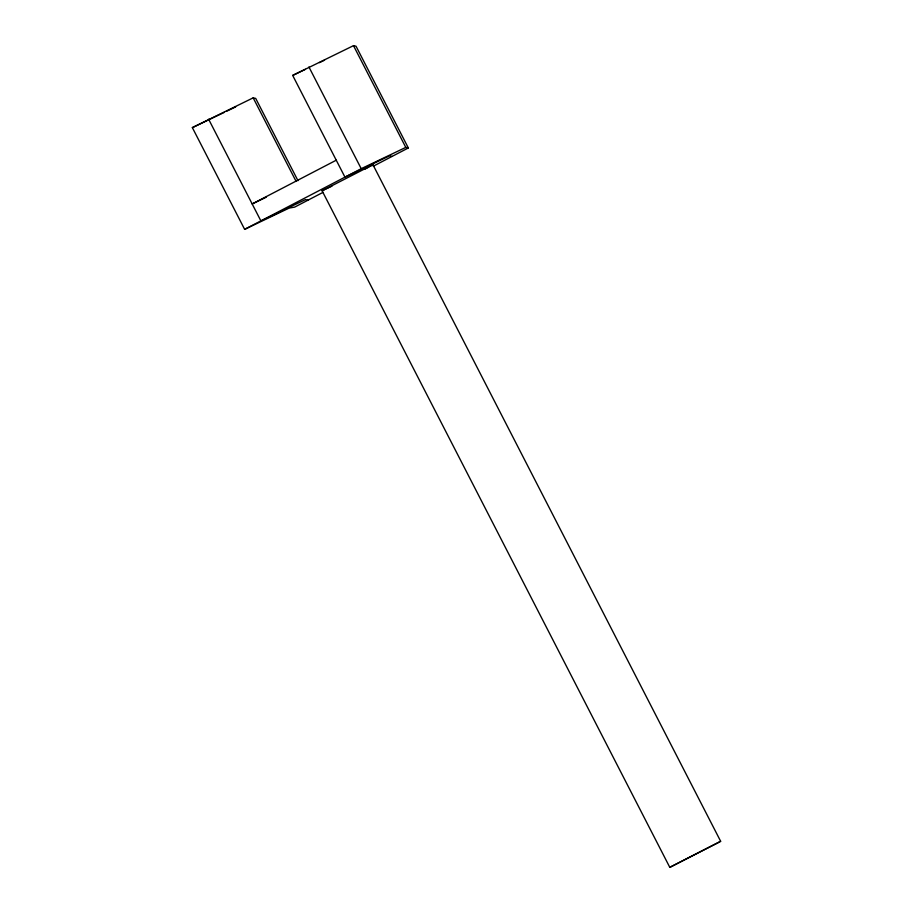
<?xml version="1.0" encoding="UTF-8"?>
<svg xmlns="http://www.w3.org/2000/svg" width="913" height="913" viewBox="0 0 913 913"><rect width="100%" height="100%" fill="white"/><g stroke="black" fill="none" stroke-linecap="round" stroke-linejoin="round"><path stroke-width="1.37" d="M322.084 190.76L372.926 164.682L720.642 841.272L719.535 841.98L669.8 867.35L322.084 190.76L331.933 186.161M372.926 164.682L369.97 166.428M669.8 867.35L720.642 841.272M364.812 169.236L369.057 166.953M323.065 192.335L294.625 207.125L289.216 208.05L244.638 229.357L192.358 127.615L253.175 97.851L255.708 98.421L297.98 180.683M392.088 156.408L389.543 155.849L344.966 177.156L292.685 75.414L353.502 45.65L356.036 46.221L408.328 147.963L373.257 166.212M336.258 160.197L252.171 203.953L266.185 197.254M244.638 229.357L361.217 168.7L405.794 147.392L408.328 147.963M292.685 75.414L305.421 69.32M319.424 62.632L324.526 60.19M192.358 127.615L224.199 112.402M226.744 111.181L235.657 106.912M308.001 200.164L305.467 199.605L260.89 220.912L208.598 119.169M353.502 45.65L405.794 147.392M308.925 66.957L361.217 168.7M253.175 97.851L296.097 181.379"/></g></svg>
